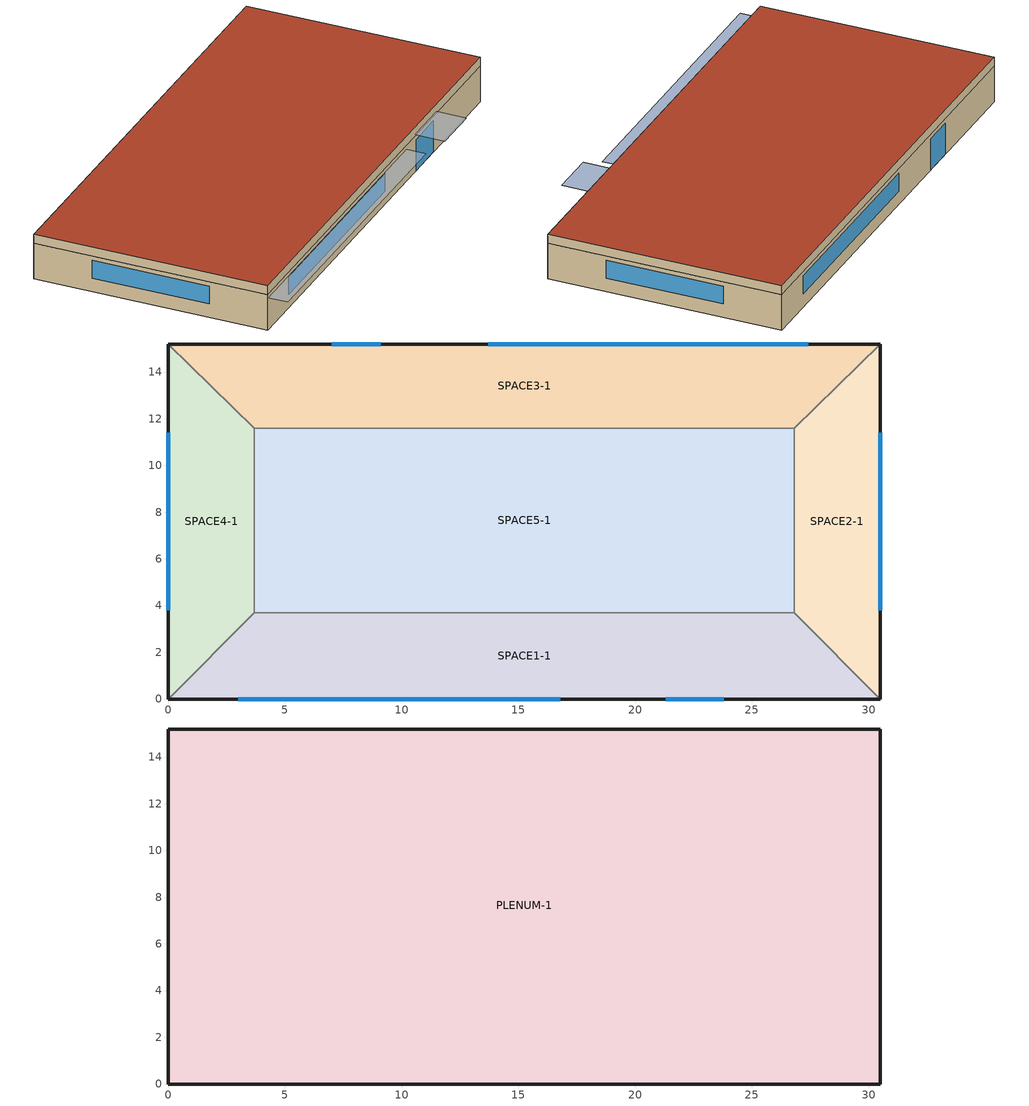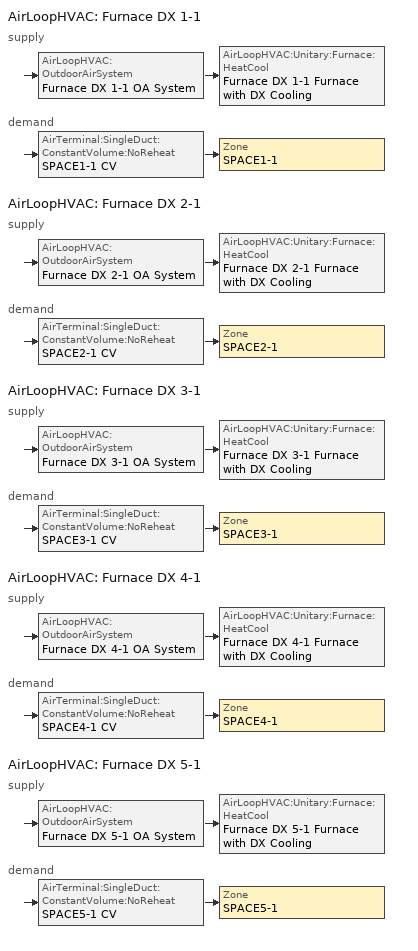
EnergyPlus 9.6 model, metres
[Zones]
SPACE3-1
 floor ground (FLOOR-SLAB-1): 26.8,11.6 3.7,11.6 0,15.2 30.5,15.2 z0
 wall outside (WALL-1): 30.5,15.2 0,15.2 z0:2.4
 wall to SPACE2-1 (INT-WALL-1): 26.8,11.6 30.5,15.2 z0:2.4
 wall to SPACE4-1 (INT-WALL-1): 0,15.2 3.7,11.6 z0:2.4
 wall to SPACE5-1 (INT-WALL-1): 3.7,11.6 26.8,11.6 z0:2.4
 window (Sgl Grey 3mm): 9.1,15.2 7,15.2 z0:2.1
 window (Dbl Clr 3mm/13mm Air): 27.4,15.2 13.7,15.2 z0.9:2.1
SPACE1-1
 floor ground (FLOOR-SLAB-1): 26.8,3.7 30.5,0 0,0 3.7,3.7 z0
 wall outside (WALL-1): 0,0 30.5,0 z0:2.4
 wall to SPACE2-1 (INT-WALL-1): 30.5,0 26.8,3.7 z0:2.4
 wall to SPACE4-1 (INT-WALL-1): 3.7,3.7 0,0 z0:2.4
 wall to SPACE5-1 (INT-WALL-1): 26.8,3.7 3.7,3.7 z0:2.4
 window (Sgl Grey 3mm): 21.3,0 23.8,0 z0:2.1
 window (Dbl Clr 3mm/13mm Air): 3,0 16.8,0 z0.9:2.1
SPACE2-1
 floor ground (FLOOR-SLAB-1): 26.8,11.6 30.5,15.2 30.5,0 26.8,3.7 z0
 wall outside (WALL-1): 30.5,0 30.5,15.2 z0:2.4
 wall to SPACE5-1 (INT-WALL-1): 26.8,11.6 26.8,3.7 z0:2.4
 window (Dbl Clr 3mm/13mm Air): 30.5,3.8 30.5,11.4 z0.9:2.1
SPACE4-1
 floor ground (FLOOR-SLAB-1): 3.7,3.7 0,0 0,15.2 3.7,11.6 z0
 wall outside (WALL-1): 0,15.2 0,0 z0:2.4
 wall to SPACE5-1 (INT-WALL-1): 3.7,3.7 3.7,11.6 z0:2.4
 window (Dbl Clr 3mm/13mm Air): 0,11.4 0,3.8 z0.9:2.1
SPACE5-1
 floor ground (FLOOR-SLAB-1): 26.8,11.6 26.8,3.7 3.7,3.7 3.7,11.6 z0
PLENUM-1
 floor to SPACE1-1 (CLNG-1): 26.8,3.7 30.5,0 0,0 3.7,3.7 z2.4
 floor to SPACE2-1 (CLNG-1): 26.8,11.6 30.5,15.2 30.5,0 26.8,3.7 z2.4
 floor to SPACE3-1 (CLNG-1): 26.8,11.6 3.7,11.6 0,15.2 30.5,15.2 z2.4
 floor to SPACE4-1 (CLNG-1): 3.7,3.7 0,0 0,15.2 3.7,11.6 z2.4
 floor to SPACE5-1 (CLNG-1): 26.8,11.6 26.8,3.7 3.7,3.7 3.7,11.6 z2.4
 wall outside (WALL-1): 30.5,15.2 0,15.2 0,0 30.5,0 30.5,15.2 z2.4:3
 roof outside (ROOF-1): 0,15.2 0,0 30.5,0 30.5,15.2 z3
shading: 0,-1.3 0,0 19.8,0 19.8,-1.3 z2.2; 21,-2 21,0 24.1,0 24.1,-2 z2.6
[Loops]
AirLoopHVAC 'Furnace DX 1-1'
 supply: AirLoopHVAC:OutdoorAirSystem 'Furnace DX 1-1 OA System' > AirLoopHVAC:Unitary:Furnace:HeatCool 'Furnace DX 1-1 Furnace with DX Cooling'
 demand: AirTerminal:SingleDuct:ConstantVolume:NoReheat 'SPACE1-1 CV' > Zone 'SPACE1-1'
AirLoopHVAC 'Furnace DX 2-1'
 supply: AirLoopHVAC:OutdoorAirSystem 'Furnace DX 2-1 OA System' > AirLoopHVAC:Unitary:Furnace:HeatCool 'Furnace DX 2-1 Furnace with DX Cooling'
 demand: AirTerminal:SingleDuct:ConstantVolume:NoReheat 'SPACE2-1 CV' > Zone 'SPACE2-1'
AirLoopHVAC 'Furnace DX 3-1'
 supply: AirLoopHVAC:OutdoorAirSystem 'Furnace DX 3-1 OA System' > AirLoopHVAC:Unitary:Furnace:HeatCool 'Furnace DX 3-1 Furnace with DX Cooling'
 demand: AirTerminal:SingleDuct:ConstantVolume:NoReheat 'SPACE3-1 CV' > Zone 'SPACE3-1'
AirLoopHVAC 'Furnace DX 4-1'
 supply: AirLoopHVAC:OutdoorAirSystem 'Furnace DX 4-1 OA System' > AirLoopHVAC:Unitary:Furnace:HeatCool 'Furnace DX 4-1 Furnace with DX Cooling'
 demand: AirTerminal:SingleDuct:ConstantVolume:NoReheat 'SPACE4-1 CV' > Zone 'SPACE4-1'
AirLoopHVAC 'Furnace DX 5-1'
 supply: AirLoopHVAC:OutdoorAirSystem 'Furnace DX 5-1 OA System' > AirLoopHVAC:Unitary:Furnace:HeatCool 'Furnace DX 5-1 Furnace with DX Cooling'
 demand: AirTerminal:SingleDuct:ConstantVolume:NoReheat 'SPACE5-1 CV' > Zone 'SPACE5-1'
[Building]
Building: Loads convergence tolerance value=0.04; Maximum number of warmup days=25; Minimum number of warmup days=6; North axis=30; Solar distribution=FullExterior; Temperature convergence tolerance value=0.4; Terrain=City
[Site:GroundTemperature:BuildingSurface]
21.5, 21.4, 21.5, 21.5, 22, 22.9, 23, 23.1, 23.1, 22.2, 21.7, 21.6
[Site:Location]
CHICAGO_IL_USA TMY2-94846: Elevation=190; Latitude=41.78; Longitude=-87.75; Time zone=-6
[SizingPeriod:DesignDay] Barometric pressure=99063; Day of month=21; Daylight saving time indicator=No; Humidity condition type=WetBulb; Rain indicator=No; Snow indicator=No; Solar model indicator=ASHRAEClearSky
Name | Daily dry bulb temperature range | Day type | Maximum dry bulb temperature | Month | Sky clearness | Wetbulb or dewpoint at maximum dry bulb | Wind direction | Wind speed
CHICAGO_IL_USA Annual Cooling 1% Design Conditions DB/MCWB | 10.7 | SummerDesignDay | 31.5 | 7 | 1 | 23 | 230 | 5.3
CHICAGO_IL_USA Annual Heating 99% Design Conditions DB | 0 | WinterDesignDay | -17.3 | 1 | 0 | -17.3 | 270 | 4.9
[Construction]
CLNG-1: MAT-CLNG-1
Dbl Clr 3mm/13mm Air: CLEAR 3MM, AIR 13MM, CLEAR 3MM
FLOOR-SLAB-1: CC03
INT-WALL-1: GP02, AL21, GP02
ROOF-1: RG01, BR01, IN46, WD01
Sgl Grey 3mm: GREY 3MM
WALL-1: WD01, PW03, IN02, GP01
[Material] Thermal absorptance=0.9
Name | Conductivity | Density | Roughness | Solar absorptance | Specific heat | Thickness | Visible absorptance
BR01 | 0.162 | 1121 | VeryRough | 0.7 | 1464 | 0.0095 | 0.7
CC03 | 1.31 | 2243 | MediumRough | 0.65 | 837 | 0.1016 | 0.65
GP01 | 0.16 | 801 | MediumSmooth | 0.75 | 837 | 0.0127 | 0.75
GP02 | 0.16 | 801 | MediumSmooth | 0.75 | 837 | 0.0159 | 0.75
IN02 | 0.043 | 10 | Rough | 0.75 | 837 | 0.0901 | 0.75
IN46 | 0.023 | 24 | VeryRough | 0.5 | 1590 | 0.0762 | 0.5
PW03 | 0.115 | 545 | MediumSmooth | 0.78 | 1213 | 0.0127 | 0.78
RG01 | 1.442 | 881 | Rough | 0.65 | 1674 | 0.0127 | 0.65
WD01 | 0.115 | 513 | MediumSmooth | 0.78 | 1381 | 0.0191 | 0.78
[Material:AirGap]
AL21: Thermal resistance=0.157
[Material:NoMass]
MAT-CLNG-1: Roughness=Rough; Solar absorptance=0.65; Thermal absorptance=0.65; Thermal resistance=0.652259; Visible absorptance=0.65
[WindowMaterial:Gas]
AIR 13MM: Gas type=Air; Thickness=0.0127
[WindowMaterial:Glazing] Back side infrared hemispherical emissivity=0.84; Conductivity=0.9; Front side infrared hemispherical emissivity=0.84; Infrared transmittance at normal incidence=0; Optical data type=SpectralAverage; Thickness=0.003
Name | Back side solar reflectance at normal incidence | Back side visible reflectance at normal incidence | Front side solar reflectance at normal incidence | Front side visible reflectance at normal incidence | Solar transmittance at normal incidence | Visible transmittance at normal incidence
CLEAR 3MM | 0.075 | 0.081 | 0.075 | 0.081 | 0.837 | 0.898
GREY 3MM | 0.061 | 0.061 | 0.061 | 0.061 | 0.626 | 0.611
[AirLoopHVAC] Design supply air flow rate=Autosize
Furnace DX 1-1; Furnace DX 2-1; Furnace DX 3-1; Furnace DX 4-1; Furnace DX 5-1
[AirLoopHVAC:Unitary:Furnace:HeatCool] Cooling supply air flow rate=Autosize; Dehumidification control type=None; Heating supply air flow rate=Autosize; Maximum supply air temperature=80; No load supply air flow rate=Autosize; Supply air fan operating mode schedule=FanAvailSched
Name | Controlling zone or thermostat location | Cooling coil | Fan placement | Heating coil | Supply fan
Furnace DX 1-1 Furnace with DX Cooling | SPACE1-1 | Furnace DX 1-1 Cooling Coil | BlowThrough | Furnace DX 1-1 Heating Coil | Furnace DX 1-1 Supply Fan
Furnace DX 2-1 Furnace with DX Cooling | SPACE2-1 | Furnace DX 2-1 Cooling Coil | BlowThrough | Furnace DX 2-1 Heating Coil | Furnace DX 2-1 Supply Fan
Furnace DX 3-1 Furnace with DX Cooling | SPACE3-1 | Furnace DX 3-1 Cooling Coil | DrawThrough | Furnace DX 3-1 Heating Coil | Furnace DX 3-1 Supply Fan
Furnace DX 4-1 Furnace with DX Cooling | SPACE4-1 | Furnace DX 4-1 Cooling Coil | DrawThrough | Furnace DX 4-1 Heating Coil | Furnace DX 4-1 Supply Fan
Furnace DX 5-1 Furnace with DX Cooling | SPACE5-1 | Furnace DX 5-1 Cooling Coil | BlowThrough | Furnace DX 5-1 Heating Coil | Furnace DX 5-1 Supply Fan
[AirTerminal:SingleDuct:ConstantVolume:NoReheat] Maximum air flow rate=Autosize
SPACE1-1 CV; SPACE2-1 CV; SPACE3-1 CV; SPACE4-1 CV; SPACE5-1 CV
[AvailabilityManager:NightCycle] Applicability schedule=HVACTemplate-Always 1; Control type=StayOff; Cycling run time=3600; Cycling run time control type=FixedRunTime; Fan schedule=AlwaysOn; Thermostat tolerance=0.2
Furnace DX 1-1 Availability; Furnace DX 2-1 Availability; Furnace DX 3-1 Availability; Furnace DX 4-1 Availability; Furnace DX 5-1 Availability
[Coil:Cooling:DX:SingleSpeed] Condenser type=AirCooled; Crankcase heater capacity=0; Evaporative condenser effectiveness=0; Evaporative condenser pump rated power consumption=0; Gross rated cooling cop=3; Gross rated sensible heat ratio=Autosize; Gross rated total cooling capacity=Autosize; Latent capacity time constant=0; Maximum cycling rate=0; Maximum outdoor dry bulb temperature for crankcase heater operation=10; Nominal time for condensate removal to begin=0; Rated air flow rate=Autosize; Ratio of initial moisture evaporation rate and steady state latent capacity=0
Name | Energy input ratio function of flow fraction curve | Energy input ratio function of temperature curve | Part load fraction correlation curve | Total cooling capacity function of flow fraction curve | Total cooling capacity function of temperature curve
Furnace DX 1-1 Cooling Coil | Furnace DX 1-1 DX Coil EIR-FF | Furnace DX 1-1 DX Coil EIR-FT | Furnace DX 1-1 DX Coil PLF | Furnace DX 1-1 DX Coil Cap-FF | Furnace DX 1-1 DX Coil Cap-FT
Furnace DX 2-1 Cooling Coil | Furnace DX 2-1 DX Coil EIR-FF | Furnace DX 2-1 DX Coil EIR-FT | Furnace DX 2-1 DX Coil PLF | Furnace DX 2-1 DX Coil Cap-FF | Furnace DX 2-1 DX Coil Cap-FT
Furnace DX 3-1 Cooling Coil | Furnace DX 3-1 DX Coil EIR-FF | Furnace DX 3-1 DX Coil EIR-FT | Furnace DX 3-1 DX Coil PLF | Furnace DX 3-1 DX Coil Cap-FF | Furnace DX 3-1 DX Coil Cap-FT
Furnace DX 4-1 Cooling Coil | Furnace DX 4-1 DX Coil EIR-FF | Furnace DX 4-1 DX Coil EIR-FT | Furnace DX 4-1 DX Coil PLF | Furnace DX 4-1 DX Coil Cap-FF | Furnace DX 4-1 DX Coil Cap-FT
Furnace DX 5-1 Cooling Coil | Furnace DX 5-1 DX Coil EIR-FF | Furnace DX 5-1 DX Coil EIR-FT | Furnace DX 5-1 DX Coil PLF | Furnace DX 5-1 DX Coil Cap-FF | Furnace DX 5-1 DX Coil Cap-FT
[Coil:Heating:Electric] Efficiency=1; Nominal capacity=Autosize
Furnace DX 4-1 Heating Coil; Furnace DX 5-1 Heating Coil
[Coil:Heating:Fuel] Burner efficiency=0.8; Fuel type=NaturalGas; Nominal capacity=Autosize; Parasitic electric load=0; Parasitic fuel load=0
Name | Part load fraction correlation curve
Furnace DX 1-1 Heating Coil | Furnace DX 1-1 Heating Coil PLF-FPLR
Furnace DX 2-1 Heating Coil | Furnace DX 2-1 Heating Coil PLF-FPLR
Furnace DX 3-1 Heating Coil | Furnace DX 3-1 Heating Coil PLF-FPLR
[Controller:OutdoorAir] Economizer control action type=ModulateFlow; Economizer control type=DifferentialDryBulb; Economizer maximum limit dry bulb temperature=19; Lockout type=NoLockout; Maximum outdoor air flow rate=Autosize; Minimum limit type=FixedMinimum; Minimum outdoor air flow rate=Autosize; Minimum outdoor air schedule=Min OA Sched
Furnace DX 1-1 OA Controller; Furnace DX 2-1 OA Controller; Furnace DX 3-1 OA Controller; Furnace DX 4-1 OA Controller; Furnace DX 5-1 OA Controller
[DesignSpecification:OutdoorAir] Outdoor air flow per person=0.00944; Outdoor air flow per zone=0; Outdoor air flow per zone floor area=0; Outdoor air method=Flow/Person
SZ DSOA SPACE1-1; SZ DSOA SPACE2-1; SZ DSOA SPACE3-1; SZ DSOA SPACE4-1; SZ DSOA SPACE5-1
[DesignSpecification:ZoneAirDistribution] Zone air distribution effectiveness in cooling mode=1; Zone air distribution effectiveness in heating mode=1
SZ DSZAD SPACE1-1; SZ DSZAD SPACE2-1; SZ DSZAD SPACE3-1; SZ DSZAD SPACE4-1; SZ DSZAD SPACE5-1
[ElectricEquipment] Design level calculation method=EquipmentLevel; Fraction latent=0; Fraction lost=0; Fraction radiant=0.3; Schedule=EQUIP-1
Name | Zone or zonelist | Design level
SPACE1-1 ElecEq 1 | SPACE1-1 | 1056
SPACE2-1 ElecEq 1 | SPACE2-1 | 456
SPACE3-1 ElecEq 1 | SPACE3-1 | 1056
SPACE4-1 ElecEq 1 | SPACE4-1 | 456
SPACE5-1 ElecEq 1 | SPACE5-1 | 1976
[Fan:OnOff] Availability schedule=AlwaysOn; Fan total efficiency=0.7; Maximum flow rate=Autosize; Motor efficiency=0.9; Motor in airstream fraction=1; Pressure rise=600
Furnace DX 1-1 Supply Fan; Furnace DX 2-1 Supply Fan; Furnace DX 3-1 Supply Fan; Furnace DX 4-1 Supply Fan; Furnace DX 5-1 Supply Fan
[Lights] Design level calculation method=LightingLevel; End use subcategory=GeneralLights; Fraction radiant=0.59; Fraction replaceable=0; Fraction visible=0.2; Return air fraction=0; Schedule=LIGHTS-1
Name | Zone or zonelist | Lighting level
SPACE1-1 Lights 1 | SPACE1-1 | 1584
SPACE2-1 Lights 1 | SPACE2-1 | 684
SPACE3-1 Lights 1 | SPACE3-1 | 1584
SPACE4-1 Lights 1 | SPACE4-1 | 684
SPACE5-1 Lights 1 | SPACE5-1 | 2964
[People] Activity level schedule=ActSchd; Fraction radiant=0.3; Number of people calculation method=People; Number of people schedule=OCCUPY-1
Name | Zone or zonelist | Number of people
SPACE1-1 People 1 | SPACE1-1 | 11
SPACE2-1 People 1 | SPACE2-1 | 5
SPACE3-1 People 1 | SPACE3-1 | 11
SPACE4-1 People 1 | SPACE4-1 | 5
SPACE5-1 People 1 | SPACE5-1 | 20
[SetpointManager:MixedAir] Control variable=Temperature
Name | Setpoint node or nodelist
Furnace DX 1-1 Cooling Coil Air Temp Manager | Furnace DX 1-1 Mixed Air Outlet
Furnace DX 2-1 Cooling Coil Air Temp Manager | Furnace DX 2-1 Mixed Air Outlet
Furnace DX 3-1 Cooling Coil Air Temp Manager | Furnace DX 3-1 Mixed Air Outlet
Furnace DX 4-1 Cooling Coil Air Temp Manager | Furnace DX 4-1 Mixed Air Outlet
Furnace DX 5-1 Cooling Coil Air Temp Manager | Furnace DX 5-1 Mixed Air Outlet
[SetpointManager:SingleZone:Cooling] Control variable=Temperature; Maximum supply air temperature=45; Minimum supply air temperature=13
Name | Control zone | Setpoint node or nodelist
Furnace DX 1-1 Economizer Supply Air Temp Manager | SPACE1-1 | Furnace DX 1-1 Air Loop Outlet
Furnace DX 2-1 Economizer Supply Air Temp Manager | SPACE2-1 | Furnace DX 2-1 Air Loop Outlet
Furnace DX 3-1 Economizer Supply Air Temp Manager | SPACE3-1 | Furnace DX 3-1 Air Loop Outlet
Furnace DX 4-1 Economizer Supply Air Temp Manager | SPACE4-1 | Furnace DX 4-1 Air Loop Outlet
Furnace DX 5-1 Economizer Supply Air Temp Manager | SPACE5-1 | Furnace DX 5-1 Air Loop Outlet
[Sizing:System] 100 outdoor air in cooling=No; 100 outdoor air in heating=No; Central cooling capacity control method=OnOff; Central cooling design supply air humidity ratio=0.008; Central cooling design supply air temperature=14; Central heating design supply air humidity ratio=0.008; Central heating design supply air temperature=50; Central heating maximum system air flow ratio=1; Cooling design capacity=Autosize; Cooling design capacity method=CoolingDesignCapacity; Cooling supply air flow rate=0; Cooling supply air flow rate method=DesignDay; Design outdoor air flow rate=Autosize; Heating design capacity=Autosize; Heating design capacity method=HeatingDesignCapacity; Heating supply air flow rate=0; Heating supply air flow rate method=DesignDay; Precool design humidity ratio=0.008; Precool design temperature=11; Preheat design humidity ratio=0.008; Preheat design temperature=7; System outdoor air method=ZoneSum; Type of load to size on=Sensible; Type of zone sum to use=NonCoincident; Zone maximum outdoor air fraction=1
Furnace DX 1-1; Furnace DX 2-1; Furnace DX 3-1; Furnace DX 4-1; Furnace DX 5-1
[Sizing:Zone] Cooling design air flow method=DesignDay; Cooling design air flow rate=0; Cooling minimum air flow fraction=0; Heating design air flow method=DesignDay; Heating design air flow rate=0; Heating maximum air flow fraction=0; Zone cooling design supply air humidity ratio=0.008; Zone cooling design supply air temperature=14; Zone cooling design supply air temperature difference=11.11; Zone cooling design supply air temperature input method=SupplyAirTemperature; Zone heating design supply air humidity ratio=0.008; Zone heating design supply air temperature=50; Zone heating design supply air temperature input method=SupplyAirTemperature
Name | Design specification outdoor air object | Design specification zone air distribution object
SPACE1-1 | SZ DSOA SPACE1-1 | SZ DSZAD SPACE1-1
SPACE2-1 | SZ DSOA SPACE2-1 | SZ DSZAD SPACE2-1
SPACE3-1 | SZ DSOA SPACE3-1 | SZ DSZAD SPACE3-1
SPACE4-1 | SZ DSOA SPACE4-1 | SZ DSZAD SPACE4-1
SPACE5-1 | SZ DSOA SPACE5-1 | SZ DSZAD SPACE5-1
[ThermostatSetpoint:DualSetpoint]
All Zones Dual SP Control: Cooling setpoint temperature schedule=Clg-SetP-Sch; Heating setpoint temperature schedule=Htg-SetP-Sch
[Zone] Multiplier=1; Type=1
Name | Ceiling height | Volume
PLENUM-1 | 0.6096 | 283.2
SPACE1-1; SPACE3-1 | 2.4384 | 239.247
SPACE2-1; SPACE4-1 | 2.4384 | 103.311
SPACE5-1 | 2.4384 | 447.683
[ZoneControl:Thermostat] Control 1=All Zones Dual SP Control; Control type schedule=HVACTemplate-Always 4
Name | Zone or zonelist
SPACE1-1 Thermostat | SPACE1-1
SPACE2-1 Thermostat | SPACE2-1
SPACE3-1 Thermostat | SPACE3-1
SPACE4-1 Thermostat | SPACE4-1
SPACE5-1 Thermostat | SPACE5-1
[Zone equipment]
SPACE1-1: SPACE1-1 CV
SPACE2-1: SPACE2-1 CV
SPACE3-1: SPACE3-1 CV
SPACE4-1: SPACE4-1 CV
SPACE5-1: SPACE5-1 CV
[ZoneInfiltration:DesignFlowRate] Constant term coefficient=0; Design flow rate calculation method=Flow/Zone; Schedule=INFIL-SCH; Temperature term coefficient=0; Velocity squared term coefficient=0; Velocity term coefficient=0.2237
Name | Zone or zonelist | Design flow rate
SPACE1-1 Infil 1 | SPACE1-1 | 0.0167
SPACE2-1 Infil 1 | SPACE2-1 | 0.00717
SPACE3-1 Infil 1 | SPACE3-1 | 0.0167
SPACE4-1 Infil 1 | SPACE4-1 | 0.00717
SPACE5-1 Infil 1 | SPACE5-1 | 0.031089
[Curve:Biquadratic] Maximum value of x=23.88889; Maximum value of y=46.11111; Minimum value of x=12.77778; Minimum value of y=18
Name | Coefficient1 constant | Coefficient2 x | Coefficient3 x 2 | Coefficient4 y | Coefficient5 y 2 | Coefficient6 x y
Furnace DX 1-1 DX Coil Cap-FT; Furnace DX 2-1 DX Coil Cap-FT; Furnace DX 3-1 DX Coil Cap-FT; Furnace DX 4-1 DX Coil Cap-FT; Furnace DX 5-1 DX Coil Cap-FT | 0.942588 | 0.00954335 | 0.00068377 | -0.0110427 | 5.249e-06 | -9.72e-06
Furnace DX 1-1 DX Coil EIR-FT; Furnace DX 2-1 DX Coil EIR-FT; Furnace DX 3-1 DX Coil EIR-FT; Furnace DX 4-1 DX Coil EIR-FT; Furnace DX 5-1 DX Coil EIR-FT | 0.342414 | 0.034885 | -0.0006237 | 0.00497722 | 0.000437951 | -0.000728028
[Curve:Cubic] Maximum value of x=1; Minimum value of x=0; Coefficient1 constant=0.8; Coefficient2 x=0.2; Coefficient3 x 2=0; Coefficient4 x 3=0
Furnace DX 1-1 Heating Coil PLF-FPLR; Furnace DX 2-1 Heating Coil PLF-FPLR; Furnace DX 3-1 Heating Coil PLF-FPLR
[Curve:Quadratic]
Name | Maximum value of x | Minimum value of x | Coefficient1 constant | Coefficient2 x | Coefficient3 x 2
Furnace DX 1-1 DX Coil Cap-FF; Furnace DX 2-1 DX Coil Cap-FF; Furnace DX 3-1 DX Coil Cap-FF; Furnace DX 4-1 DX Coil Cap-FF; Furnace DX 5-1 DX Coil Cap-FF | 1.5 | 0.5 | 0.8 | 0.2 | 0
Furnace DX 1-1 DX Coil EIR-FF; Furnace DX 2-1 DX Coil EIR-FF; Furnace DX 3-1 DX Coil EIR-FF; Furnace DX 4-1 DX Coil EIR-FF; Furnace DX 5-1 DX Coil EIR-FF | 1.5 | 0.5 | 1.1552 | -0.1808 | 0.0256
Furnace DX 1-1 DX Coil PLF; Furnace DX 2-1 DX Coil PLF; Furnace DX 3-1 DX Coil PLF; Furnace DX 4-1 DX Coil PLF; Furnace DX 5-1 DX Coil PLF | 1 | 0 | 0.85 | 0.15 | 0
[Schedule:Compact]
ActSchd: Through: 12/31, For: AllDays, Until: 24:00, 117.24
Clg-SetP-Sch: Through: 12/31, For: WeekDays CustomDay1 CustomDay2, Until: 7:00, 32, Until: 21:00, 24, Until: 24:00, 32, For: WeekEnds Holiday, Until: 24:00, 32, For: SummerDesignDay, Until: 24:00, 24, For: WinterDesignDay, Until: 24:00, 32
EQUIP-1: Through: 12/31, For: WeekDays SummerDesignDay CustomDay1 CustomDay2, Until: 8:00, 0.02, Until: 9:00, 0.4, Until: 14:00, 0.9, Until: 15:00, 0.8, Until: 16:00, 0.7, Until: 18:00, 0.5, Until: 21:00, 0.3, Until: 24:00, 0.02, For: Weekends WinterDesignDay Holiday, Until: 24:00, 0.02
FanAvailSched: Through: 12/31, For: WeekDays CustomDay1 CustomDay2, Until: 7:00, 0, Until: 21:00, 1, Until: 24:00, 0, For: Weekends Holiday, Until: 24:00, 0, For: SummerDesignDay, Until: 24:00, 1, For: WinterDesignDay, Until: 24:00, 1
HVACTemplate-Always 1: Through: 12/31, For: AllDays, Until: 24:00, 1
HVACTemplate-Always 4: Through: 12/31, For: AllDays, Until: 24:00, 4
Htg-SetP-Sch: Through: 12/31, For: WeekDays CustomDay1 CustomDay2, Until: 6:00, 13, Until: 7:00, 18, Until: 21:00, 23, Until: 24:00, 13, For: WeekEnds Holiday, Until: 24:00, 13, For: SummerDesignDay, Until: 24:00, 13, For: WinterDesignDay, Until: 24:00, 23
INFIL-SCH: Through: 12/31, For: WeekDays CustomDay1 CustomDay2, Until: 7:00, 1, Until: 21:00, 0, Until: 24:00, 1, For: Weekends Holiday, Until: 24:00, 1, For: SummerDesignDay, Until: 24:00, 1, For: WinterDesignDay, Until: 24:00, 1
LIGHTS-1: Through: 12/31, For: WeekDays SummerDesignDay CustomDay1 CustomDay2, Until: 8:00, 0.05, Until: 9:00, 0.9, Until: 10:00, 0.95, Until: 11:00, 1, Until: 12:00, 0.95, Until: 13:00, 0.8, Until: 14:00, 0.9, Until: 18:00, 1, Until: 19:00, 0.6, Until: 21:00, 0.4, Until: 24:00, 0.05, For: Weekends WinterDesignDay Holiday, Until: 24:00, 0.05
Min OA Sched: Through: 12/31, For: WeekDays CustomDay1 CustomDay2, Until: 8:00, 0, Until: 21:00, 1, Until: 24:00, 0, For: Weekends Holiday, Until: 24:00, 0, For: SummerDesignDay, Until: 24:00, 1, For: WinterDesignDay, Until: 24:00, 1
OCCUPY-1: Through: 12/31, For: WeekDays SummerDesignDay CustomDay1 CustomDay2, Until: 8:00, 0, Until: 11:00, 1, Until: 12:00, 0.8, Until: 13:00, 0.4, Until: 14:00, 0.8, Until: 18:00, 1, Until: 19:00, 0.5, Until: 21:00, 0.1, Until: 24:00, 0, For: Weekends WinterDesignDay Holiday, Until: 24:00, 0
[Schedule:Constant]
AlwaysOn: Hourly value=1
